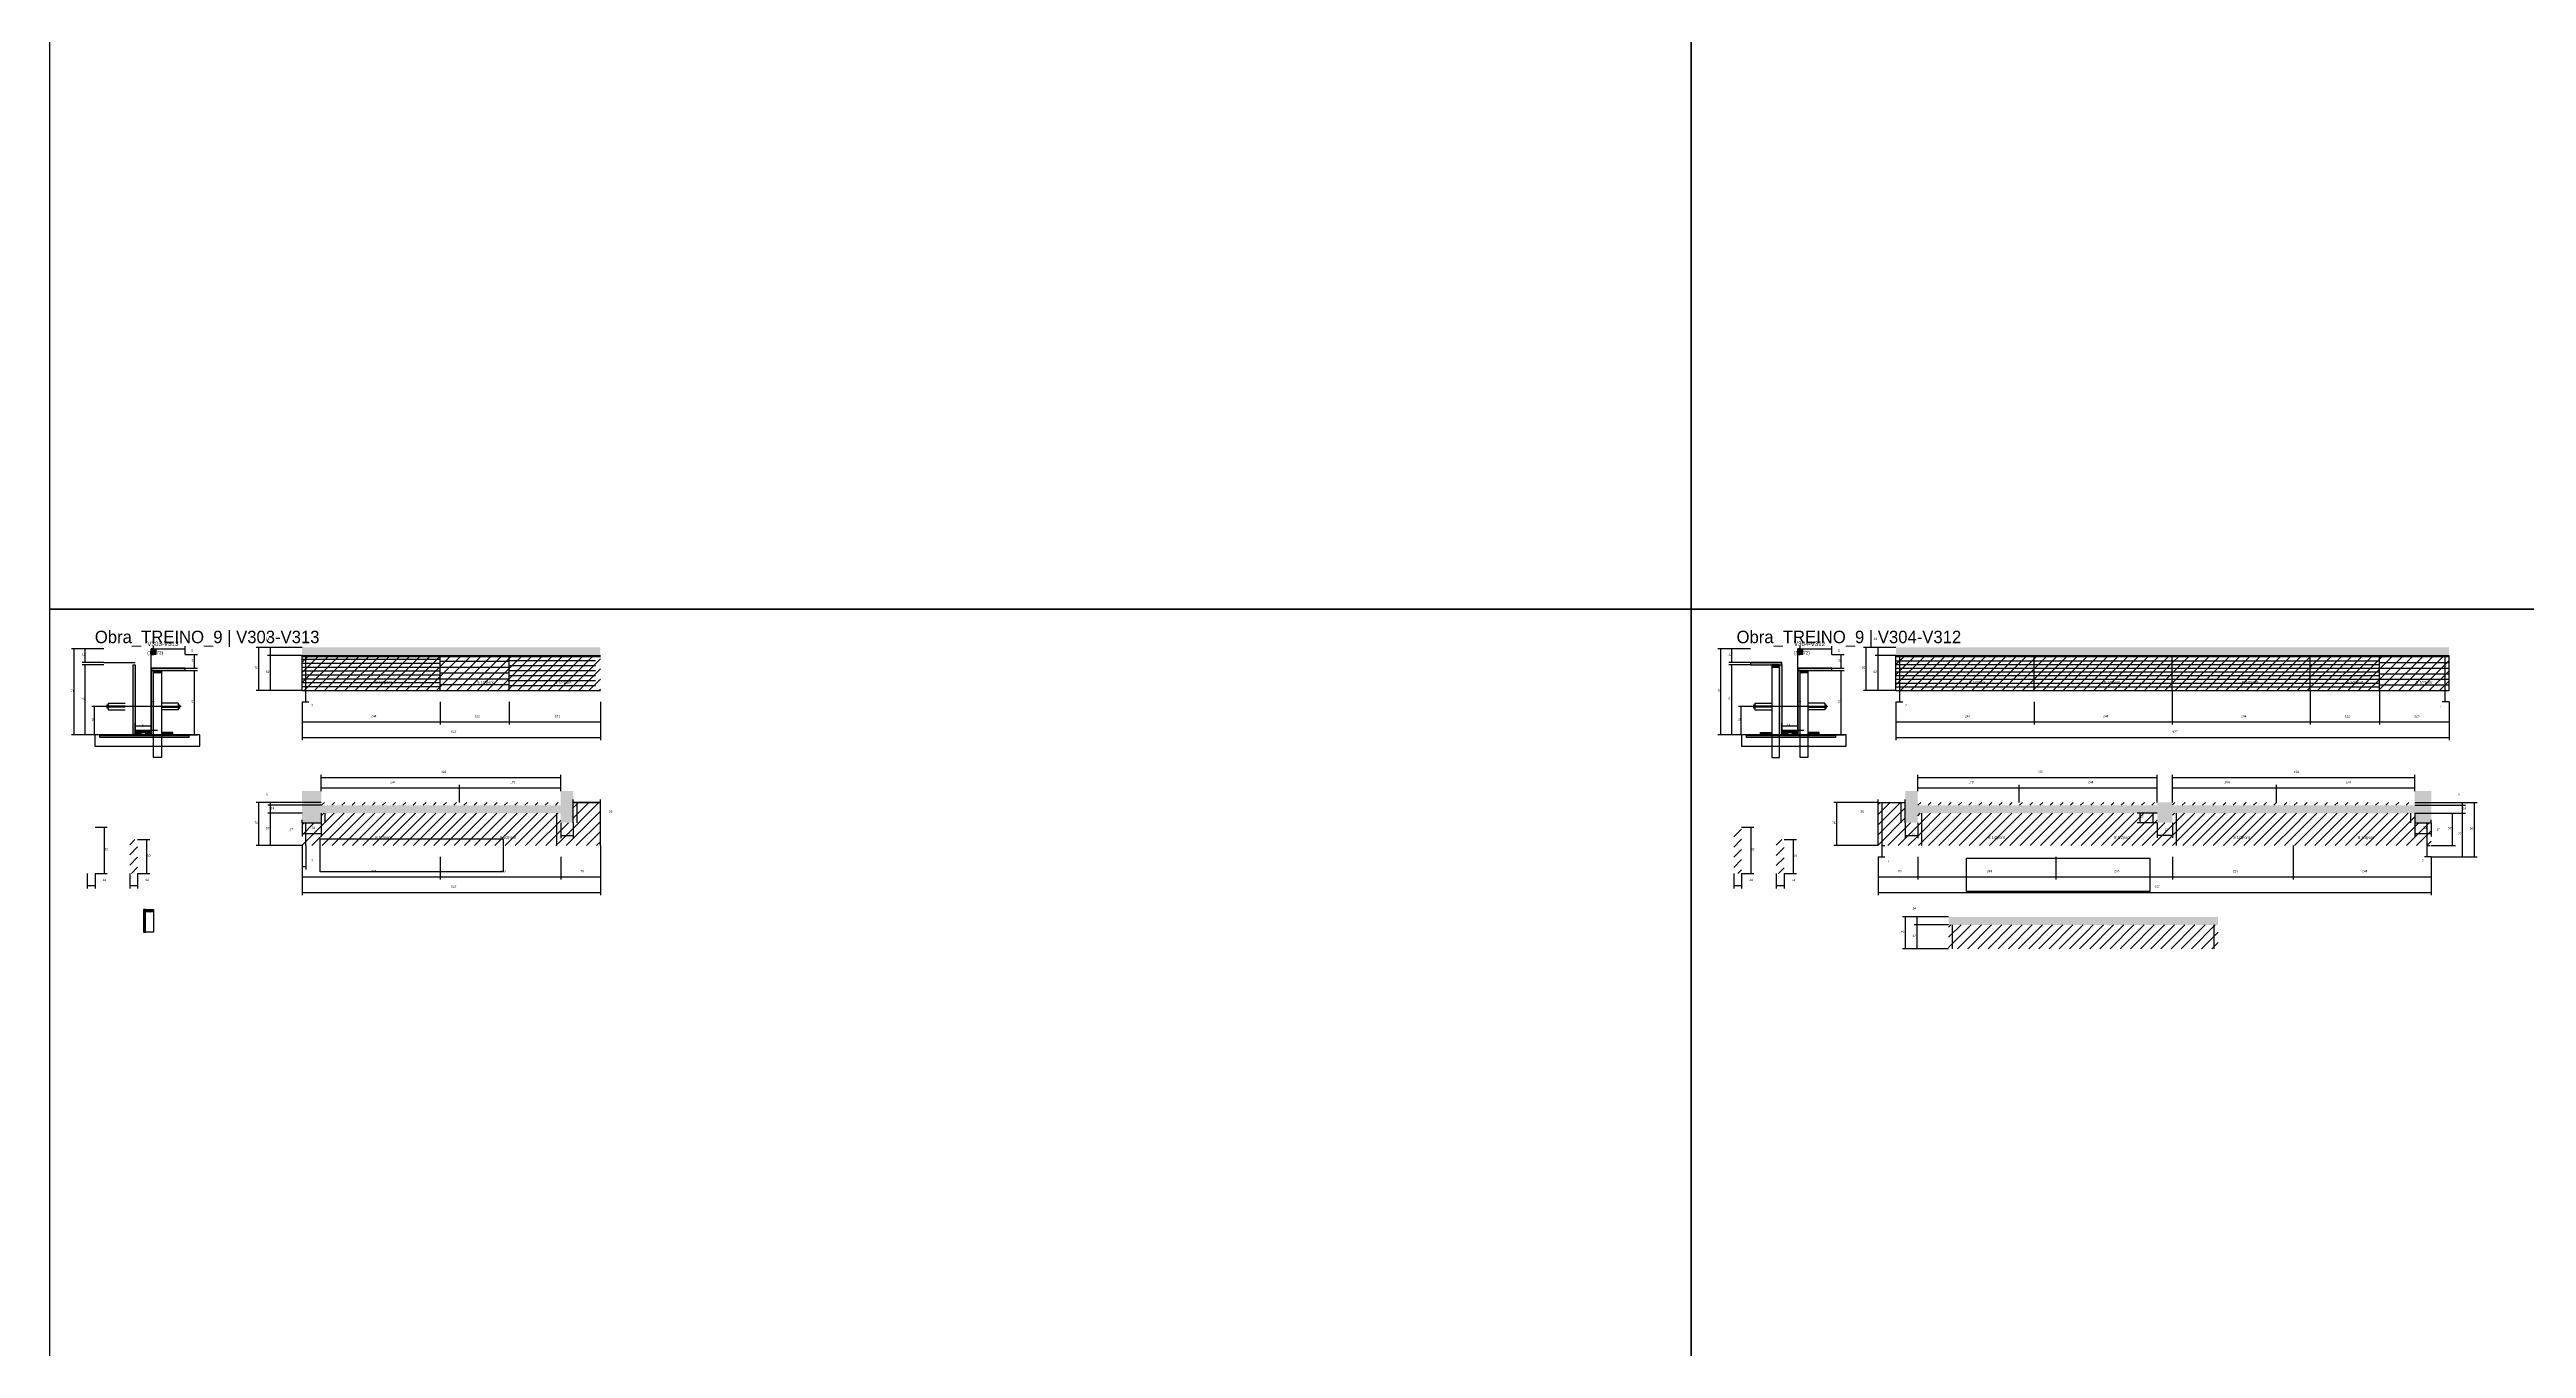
# Model space of a CAD drawing. Header units: metres. Extents: x -41 to 34840, y -36000 to 1848.
# Drawn here: x 0 to 4375, y -33706 to -31411 of the extents above; entities that cross this region are included whole.
import ezdxf

# ---------------------------------------------------------------- set-up
doc = ezdxf.new("R2010")
doc.units = ezdxf.units.M
for name, color, linetype in [('barrote', 126, 'Continuous'), ('CELL_BORDER', 8, 'Continuous'), ('COTA', 4, 'Continuous'), ('Cota Seção (2x)', 4, 'Continuous'), ('Hachura', 253, 'Continuous'), ('LABEL_ID', 3, 'Continuous'), ('Madeira', 126, 'Continuous'), ('NOMENCLATURA', 7, 'Continuous'), ('Painéis', 200, 'Continuous'), ('SARR_2.2x7', 40, 'Continuous'), ('SCO-___-LAJ', 4, 'Continuous'), ('TENSOR', 2, 'Continuous'), ('Texto Seção', 7, 'Continuous')]:
    doc.layers.add(name, color=color, linetype=linetype)

msp = doc.modelspace()

# ---------------------------------------------------------------- hatches: boundary and pattern name
at = {"layer": 'COTA'}
h = msp.add_hatch(dxfattribs=at)
h.set_pattern_fill('AR-CONC', scale=0.03)
h.paths.add_polyline_path([(446, -32467.5), (446, -32481.5), (973, -32481.5), (973, -32467.5)])
h = msp.add_hatch(dxfattribs=at)
h.set_pattern_fill('AR-CONC', scale=0.03)
h.paths.add_polyline_path([(3261.5, -32467.5), (3261.5, -32481.5), (4238.5, -32481.5), (4238.5, -32467.5)])
h = msp.add_hatch(dxfattribs=at)
h.set_pattern_fill('AR-CONC', scale=0.03)
h.paths.add_polyline_path([(480, -32777.3), (480, -32760.3), (903, -32760.3), (903, -32777.3), (925, -32777.3), (925, -32741.3), (925, -32721.3), (903, -32721.3), (903, -32741.3), (903, -32746.3), (480, -32746.3), (480, -32741.3), (480, -32721.3), (446, -32721.3), (446, -32777.3)])
h = msp.add_hatch(dxfattribs=at)
h.set_pattern_fill('AR-CONC', scale=0.03)
h.paths.add_polyline_path([(3723, -32777.3), (3750, -32777.3), (3750, -32760.3), (4178, -32760.3), (4178, -32777.3), (4207, -32777.3), (4207, -32721.3), (4178, -32721.3), (4178, -32741.3), (4178, -32746.3), (3750, -32746.3), (3750, -32741.3), (3723, -32741.3), (3723, -32746.3), (3300, -32746.3), (3300, -32741.3), (3300, -32721.3), (3278, -32721.3), (3278, -32741.3), (3278, -32777.3), (3300, -32777.3), (3300, -32760.3), (3723, -32760.3)])
h = msp.add_hatch(dxfattribs=at)
h.set_pattern_fill('AR-CONC', scale=0.03)
h.paths.add_polyline_path([(3354.6, -32943.6), (3354.6, -32957.6), (3830.6, -32957.6), (3830.6, -32943.6)])
at = {"layer": 'Hachura'}
h = msp.add_hatch(color=8, dxfattribs=at)
h.dxf.hatch_style = 1
h.paths.add_polyline_path([(147.5, -32498), (151.5, -32498), (151.5, -32498), (151.5, -32622), (151.5, -32622), (147.5, -32622), (147.5, -32622), (147.5, -32498)])
h = msp.add_hatch(color=8, dxfattribs=at)
h.dxf.hatch_style = 1
h.paths.add_polyline_path([(183.5, -32470), (179.5, -32470), (179.5, -32470), (179.5, -32480), (179.5, -32480), (183.5, -32480), (183.5, -32480), (183.5, -32470)])
h = msp.add_hatch(color=8, dxfattribs=at)
h.dxf.hatch_style = 1
h.paths.add_polyline_path([(239.5, -32508), (239.5, -32504), (239.5, -32504), (179.5, -32504), (179.5, -32504), (179.5, -32508), (179.5, -32508), (239.5, -32508)])
h = msp.add_hatch(color=8, dxfattribs=at)
h.dxf.hatch_style = 1
h.paths.add_polyline_path([(183.5, -32508), (179.5, -32508), (179.5, -32508), (179.5, -32622), (179.5, -32622), (183.5, -32622), (183.5, -32622), (183.5, -32508)])
h = msp.add_hatch(dxfattribs=at)
h.set_pattern_fill('ANSI31', scale=0.5)
h.paths.add_polyline_path([(187.9, -32480), (183.5, -32480), (183.5, -32480), (183.5, -32470), (183.5, -32470), (187.9, -32470), (187.9, -32470), (187.9, -32480)])
h = msp.add_hatch(dxfattribs=at)
h.set_pattern_fill('ANSI31', scale=0.5)
h.paths.add_polyline_path([(183.5, -32512.4), (183.5, -32508), (183.5, -32508), (197.5, -32508), (197.5, -32508), (197.5, -32512.4), (197.5, -32512.4), (183.5, -32512.4)])
h = msp.add_hatch(dxfattribs=at)
h.set_pattern_fill('ANSI31', scale=4)
h.paths.add_polyline_path([(690, -32543.5), (690, -32481.5), (446, -32481.5), (446, -32543.5)])
h = msp.add_hatch(dxfattribs=at)
h.set_pattern_fill('ANSI31', scale=4)
h.paths.add_polyline_path([(812, -32543.5), (812, -32481.5), (690, -32481.5), (690, -32543.5)])
h = msp.add_hatch(dxfattribs=at)
h.set_pattern_fill('ANSI31', scale=4)
h.paths.add_polyline_path([(973, -32543.5), (973, -32481.5), (812, -32481.5), (812, -32543.5)])
h = msp.add_hatch(color=8, dxfattribs=at)
h.dxf.hatch_style = 1
h.paths.add_polyline_path([(3060.1, -32498), (3060.1, -32494), (3060.1, -32494), (3004.5, -32494), (3004.5, -32494), (3004.5, -32498), (3004.5, -32498), (3060.1, -32498)])
h = msp.add_hatch(dxfattribs=at)
h.set_pattern_fill('ANSI31', scale=0.5)
h.paths.add_polyline_path([(3056.1, -32502.4), (3056.1, -32498), (3056.1, -32498), (3042.1, -32498), (3042.1, -32498), (3042.1, -32502.4), (3042.1, -32502.4), (3056.1, -32502.4)])
h = msp.add_hatch(color=8, dxfattribs=at)
h.dxf.hatch_style = 1
h.paths.add_polyline_path([(3056.1, -32498), (3060.1, -32498), (3060.1, -32498), (3060.1, -32622), (3060.1, -32622), (3056.1, -32622), (3056.1, -32622), (3056.1, -32498)])
h = msp.add_hatch(color=8, dxfattribs=at)
h.dxf.hatch_style = 1
h.paths.add_polyline_path([(3092.1, -32470), (3088.1, -32470), (3088.1, -32470), (3088.1, -32480), (3088.1, -32480), (3092.1, -32480), (3092.1, -32480), (3092.1, -32470)])
h = msp.add_hatch(color=8, dxfattribs=at)
h.dxf.hatch_style = 1
h.paths.add_polyline_path([(3148.1, -32508), (3148.1, -32504), (3148.1, -32504), (3088.1, -32504), (3088.1, -32504), (3088.1, -32508), (3088.1, -32508), (3148.1, -32508)])
h = msp.add_hatch(color=8, dxfattribs=at)
h.dxf.hatch_style = 1
h.paths.add_polyline_path([(3092.1, -32508), (3088.1, -32508), (3088.1, -32508), (3088.1, -32622), (3088.1, -32622), (3092.1, -32622), (3092.1, -32622), (3092.1, -32508)])
h = msp.add_hatch(dxfattribs=at)
h.set_pattern_fill('ANSI31', scale=0.5)
h.paths.add_polyline_path([(3096.5, -32480), (3092.1, -32480), (3092.1, -32480), (3092.1, -32470), (3092.1, -32470), (3096.5, -32470), (3096.5, -32470), (3096.5, -32480)])
h = msp.add_hatch(dxfattribs=at)
h.set_pattern_fill('ANSI31', scale=0.5)
h.paths.add_polyline_path([(3092.1, -32512.4), (3092.1, -32508), (3092.1, -32508), (3106.1, -32508), (3106.1, -32508), (3106.1, -32512.4), (3106.1, -32512.4), (3092.1, -32512.4)])
h = msp.add_hatch(dxfattribs=at)
h.set_pattern_fill('ANSI31', scale=4)
h.paths.add_polyline_path([(3505.5, -32481.5), (3261.5, -32481.5), (3261.5, -32543.5), (3505.5, -32543.5)])
h = msp.add_hatch(dxfattribs=at)
h.set_pattern_fill('ANSI31', scale=4)
h.paths.add_polyline_path([(3749.5, -32543.5), (3749.5, -32481.5), (3505.5, -32481.5), (3505.5, -32543.5)])
h = msp.add_hatch(dxfattribs=at)
h.set_pattern_fill('ANSI31', scale=4)
h.paths.add_polyline_path([(3993.5, -32543.5), (3993.5, -32481.5), (3749.5, -32481.5), (3749.5, -32543.5)])
h = msp.add_hatch(dxfattribs=at)
h.set_pattern_fill('ANSI31', scale=4)
h.paths.add_polyline_path([(3993.5, -32481.5), (3993.5, -32543.5), (4115.5, -32543.5), (4115.5, -32481.5)])
h = msp.add_hatch(dxfattribs=at)
h.set_pattern_fill('ANSI31', scale=4)
h.paths.add_polyline_path([(4115.5, -32543.5), (4238.5, -32543.5), (4238.5, -32481.5), (4115.5, -32481.5)])
h = msp.add_hatch(color=8, dxfattribs=at)
h.dxf.hatch_style = 1
h.paths.add_polyline_path([(179.5, -32617.6), (179.5, -32614), (179.5, -32614), (151.5, -32614), (151.5, -32614), (151.5, -32617.6), (151.5, -32617.6), (179.5, -32617.6)])
h = msp.add_hatch(dxfattribs=at)
h.set_pattern_fill('ANSI31', scale=0.5)
h.paths.add_polyline_path([(151.5, -32622), (151.5, -32617.6), (151.5, -32617.6), (161.5, -32617.6), (161.5, -32617.6), (161.5, -32622), (161.5, -32622), (151.5, -32622)])
h = msp.add_hatch(dxfattribs=at)
h.set_pattern_fill('ANSI31', scale=0.5)
h.paths.add_polyline_path([(179.5, -32622), (179.5, -32617.6), (179.5, -32617.6), (169.5, -32617.6), (169.5, -32617.6), (169.5, -32622), (169.5, -32622), (179.5, -32622)])
h = msp.add_hatch(dxfattribs=at)
h.set_pattern_fill('ANSI31', scale=0.5)
h.paths.add_polyline_path([(217.5, -32622), (217.5, -32617.6), (217.5, -32617.6), (197.5, -32617.6), (197.5, -32617.6), (197.5, -32622), (197.5, -32622), (217.5, -32622)])
h = msp.add_hatch(dxfattribs=at)
h.set_pattern_fill('ANSI31', scale=0.5)
h.paths.add_polyline_path([(3022.1, -32622), (3022.1, -32617.6), (3022.1, -32617.6), (3042.1, -32617.6), (3042.1, -32617.6), (3042.1, -32622), (3042.1, -32622), (3022.1, -32622)])
h = msp.add_hatch(color=8, dxfattribs=at)
h.dxf.hatch_style = 1
h.paths.add_polyline_path([(3088.1, -32617.6), (3088.1, -32614), (3088.1, -32614), (3060.1, -32614), (3060.1, -32614), (3060.1, -32617.6), (3060.1, -32617.6), (3088.1, -32617.6)])
h = msp.add_hatch(dxfattribs=at)
h.set_pattern_fill('ANSI31', scale=0.5)
h.paths.add_polyline_path([(3060.1, -32622), (3060.1, -32617.6), (3060.1, -32617.6), (3070.1, -32617.6), (3070.1, -32617.6), (3070.1, -32622), (3070.1, -32622), (3060.1, -32622)])
h = msp.add_hatch(dxfattribs=at)
h.set_pattern_fill('ANSI31', scale=0.5)
h.paths.add_polyline_path([(3088.1, -32622), (3088.1, -32617.6), (3088.1, -32617.6), (3078.1, -32617.6), (3078.1, -32617.6), (3078.1, -32622), (3078.1, -32622), (3088.1, -32622)])
h = msp.add_hatch(dxfattribs=at)
h.set_pattern_fill('ANSI31', scale=0.5)
h.paths.add_polyline_path([(3126.1, -32622), (3126.1, -32617.6), (3126.1, -32617.6), (3106.1, -32617.6), (3106.1, -32617.6), (3106.1, -32622), (3106.1, -32622), (3126.1, -32622)])
h = msp.add_hatch(dxfattribs=at)
h.set_pattern_fill('ANSI31', scale=4)
h.paths.add_polyline_path([(690, -32817.3), (690, -32760.3), (480, -32760.3), (480, -32777.3), (446, -32777.3), (446, -32817.3)])
h = msp.add_hatch(dxfattribs=at)
h.set_pattern_fill('ANSI31', scale=4)
h.paths.add_polyline_path([(724, -32746.3), (724, -32741.3), (480, -32741.3), (480, -32746.3)])
h = msp.add_hatch(dxfattribs=at)
h.set_pattern_fill('ANSI31', scale=4)
h.paths.add_polyline_path([(690, -32760.3), (690, -32817.3), (903, -32817.3), (903, -32777.3), (903, -32760.3)])
h = msp.add_hatch(dxfattribs=at)
h.set_pattern_fill('ANSI31', scale=4)
h.paths.add_polyline_path([(724, -32741.3), (724, -32746.3), (903, -32746.3), (903, -32741.3)])
h = msp.add_hatch(dxfattribs=at)
h.set_pattern_fill('ANSI31', scale=4)
h.paths.add_polyline_path([(973, -32741.3), (925, -32741.3), (925, -32777.3), (903, -32777.3), (903, -32817.3), (973, -32817.3)])
h = msp.add_hatch(dxfattribs=at)
h.set_pattern_fill('ANSI31', scale=4)
h.paths.add_polyline_path([(3230, -32741.3), (3230, -32817.3), (3300, -32817.3), (3300, -32777.3), (3278, -32777.3), (3278, -32741.3)])
h = msp.add_hatch(dxfattribs=at)
h.set_pattern_fill('ANSI31', scale=4)
h.paths.add_polyline_path([(3300, -32741.3), (3300, -32746.3), (3479, -32746.3), (3479, -32741.3)])
h = msp.add_hatch(dxfattribs=at)
h.set_pattern_fill('ANSI31', scale=4)
h.paths.add_polyline_path([(3544, -32817.3), (3544, -32760.3), (3300, -32760.3), (3300, -32777.3), (3300, -32817.3)])
h = msp.add_hatch(dxfattribs=at)
h.set_pattern_fill('ANSI31', scale=4)
h.paths.add_polyline_path([(3479, -32741.3), (3479, -32746.3), (3723, -32746.3), (3723, -32741.3)])
h = msp.add_hatch(dxfattribs=at)
h.set_pattern_fill('ANSI31', scale=4)
h.paths.add_polyline_path([(3750, -32817.3), (3750, -32777.3), (3723, -32777.3), (3723, -32760.3), (3544, -32760.3), (3544, -32817.3)])
h = msp.add_hatch(dxfattribs=at)
h.set_pattern_fill('ANSI31', scale=4)
h.paths.add_polyline_path([(3750, -32741.3), (3750, -32746.3), (3934, -32746.3), (3934, -32741.3)])
h = msp.add_hatch(dxfattribs=at)
h.set_pattern_fill('ANSI31', scale=4)
h.paths.add_polyline_path([(3750, -32760.3), (3750, -32817.3), (3963, -32817.3), (3963, -32760.3)])
h = msp.add_hatch(dxfattribs=at)
h.set_pattern_fill('ANSI31', scale=4)
h.paths.add_polyline_path([(3934, -32741.3), (3934, -32746.3), (4178, -32746.3), (4178, -32741.3)])
h = msp.add_hatch(dxfattribs=at)
h.set_pattern_fill('ANSI31', scale=4)
h.paths.add_polyline_path([(3963, -32760.3), (3963, -32817.3), (4207, -32817.3), (4207, -32777.3), (4178, -32777.3), (4178, -32760.3)])
h = msp.add_hatch(dxfattribs=at)
h.set_pattern_fill('ANSI31', scale=4)
h.paths.add_polyline_path([(155.6, -32806.9), (141.6, -32806.9), (141.6, -32866.9), (155.6, -32866.9)])
h = msp.add_hatch(dxfattribs=at)
h.set_pattern_fill('ANSI31', scale=4)
h.paths.add_polyline_path([(2989, -32784.9), (2975, -32784.9), (2975, -32866.9), (2989, -32866.9)])
h = msp.add_hatch(dxfattribs=at)
h.set_pattern_fill('ANSI31', scale=4)
h.paths.add_polyline_path([(3064.2, -32806.9), (3050.2, -32806.9), (3050.2, -32866.9), (3064.2, -32866.9)])
h = msp.add_hatch(color=8, dxfattribs=at)
h.dxf.hatch_style = 1
h.paths.add_polyline_path([(165.8, -32930.2), (169.8, -32930.2), (169.8, -32930.2), (169.8, -32970.2), (169.8, -32970.2), (165.8, -32970.2), (165.8, -32970.2), (165.8, -32930.2)])
h = msp.add_hatch(dxfattribs=at)
h.set_pattern_fill('ANSI31', scale=0.5)
h.paths.add_polyline_path([(169.8, -32934.6), (169.8, -32930.2), (169.8, -32930.2), (183.8, -32930.2), (183.8, -32930.2), (183.8, -32934.6), (183.8, -32934.6), (169.8, -32934.6)])
h = msp.add_hatch(dxfattribs=at)
h.set_pattern_fill('ANSI31', scale=4)
h.paths.add_polyline_path([(3598.6, -32957.6), (3354.6, -32957.6), (3354.6, -32999.6), (3598.6, -32999.6)])
h = msp.add_hatch(dxfattribs=at)
h.set_pattern_fill('ANSI31', scale=4)
h.paths.add_polyline_path([(3830.6, -32957.6), (3598.6, -32957.6), (3598.6, -32999.6), (3830.6, -32999.6)])

# ---------------------------------------------------------------- linework, layer by layer
for p, q in [((101.5, -32569), (101.5, -32575)), ((101.5, -32569), (103.5, -32569)), ((103.5, -32575), (101.5, -32575)), ((103.5, -32566), (103.5, -32578)), ((103.5, -32566), (133.5, -32566)), ((133.5, -32571), (103.5, -32571)), ((133.5, -32573), (103.5, -32573)), ((103.5, -32578), (133.5, -32578)), ((227.5, -32566), (197.5, -32566)), ((197.5, -32571), (227.5, -32571)), ((197.5, -32573), (227.5, -32573)), ((227.5, -32578), (197.5, -32578)), ((227.5, -32566), (227.5, -32578)), ((227.5, -32569), (229.5, -32569)), ((227.5, -32575), (229.5, -32575)), ((229.5, -32569), (229.5, -32575)), ((3010.1, -32569), (3010.1, -32575)), ((3010.1, -32569), (3012.1, -32569)), ((3012.1, -32575), (3010.1, -32575)), ((3012.1, -32566), (3012.1, -32578)), ((3012.1, -32566), (3042.1, -32566)), ((3042.1, -32571), (3012.1, -32571)), ((3042.1, -32573), (3012.1, -32573)), ((3012.1, -32578), (3042.1, -32578)), ((3136.1, -32566), (3106.1, -32566)), ((3106.1, -32571), (3136.1, -32571)), ((3106.1, -32573), (3136.1, -32573)), ((3136.1, -32578), (3106.1, -32578)), ((3136.1, -32566), (3136.1, -32578)), ((3136.1, -32569), (3138.1, -32569)), ((3136.1, -32575), (3138.1, -32575)), ((3138.1, -32569), (3138.1, -32575))]:
    msp.add_line(p, q)
at = {"layer": 'barrote'}
for points in [[(80, -32642), (265.2, -32642), (265.2, -32622), (80, -32622)], [(2988.6, -32642), (3173.8, -32642), (3173.8, -32622), (2988.6, -32622)]]:
    msp.add_lwpolyline(points, close=True, dxfattribs=at)
at = {"layer": 'CELL_BORDER'}
for points in [[(0, -32400), (2900, -32400), (2900, -30600), (0, -30600)], [(2900, -32400), (5800, -32400), (5800, -30600), (2900, -30600)], [(0, -34200), (2900, -34200), (2900, -32400), (0, -32400)], [(2900, -34200), (5800, -34200), (5800, -32400), (2900, -32400)]]:
    msp.add_lwpolyline(points, close=True, dxfattribs=at)
at = {"layer": 'COTA'}
for p, q in [((95.9, -32470), (38.5, -32470)), ((43.5, -32622), (43.5, -32470)), ((95.9, -32470), (57.8, -32470)), ((95.9, -32494), (57.8, -32494)), ((95.9, -32498), (57.8, -32498)), ((62.8, -32494), (62.8, -32470)), ((62.8, -32622), (62.8, -32498)), ((183.5, -32470), (183.5, -32465)), ((183.5, -32470), (239.5, -32470)), ((239.5, -32480), (239.5, -32465)), ((239.5, -32480), (261.3, -32480)), ((239.5, -32504), (261.3, -32504)), ((239.5, -32508), (261.3, -32508)), ((256.3, -32504), (256.3, -32480)), ((256.3, -32622), (256.3, -32508)), ((446, -32467.5), (364.7, -32467.5)), ((369.7, -32543.5), (369.7, -32467.5)), ((446, -32467.5), (385.3, -32467.5)), ((446, -32481.5), (385.3, -32481.5)), ((446, -32481.5), (385.3, -32481.5)), ((390.3, -32481.5), (390.3, -32467.5)), ((390.3, -32543.5), (390.3, -32481.5)), ((3004.5, -32470), (2947.1, -32470)), ((2952.1, -32622), (2952.1, -32470)), ((3004.5, -32470), (2966.4, -32470)), ((3004.5, -32494), (2966.4, -32494)), ((3004.5, -32498), (2966.4, -32498)), ((2971.4, -32494), (2971.4, -32470)), ((2971.4, -32622), (2971.4, -32498)), ((3092.1, -32470), (3092.1, -32465)), ((3092.1, -32470), (3148.1, -32470)), ((3148.1, -32480), (3148.1, -32465)), ((3148.1, -32480), (3169.9, -32480)), ((3148.1, -32504), (3169.9, -32504)), ((3148.1, -32508), (3169.9, -32508)), ((3164.9, -32504), (3164.9, -32480)), ((3164.9, -32622), (3164.9, -32508)), ((3261.5, -32467.5), (3204.2, -32467.5)), ((3209.2, -32543.5), (3209.2, -32467.5)), ((3261.5, -32467.5), (3224.9, -32467.5)), ((3261.5, -32481.5), (3224.9, -32481.5)), ((3261.5, -32481.5), (3224.9, -32481.5)), ((3229.9, -32481.5), (3229.9, -32467.5)), ((3229.9, -32543.5), (3229.9, -32481.5)), ((446, -32543.5), (364.7, -32543.5)), ((446, -32543.5), (385.3, -32543.5)), ((453, -32563.5), (453, -32543.5)), ((453, -32543.5), (458, -32543.5)), ((3261.5, -32543.5), (3204.2, -32543.5)), ((3261.5, -32543.5), (3224.9, -32543.5)), ((3268.5, -32563.5), (3268.5, -32543.5)), ((3268.5, -32543.5), (3273.5, -32543.5)), ((3749.5, -32543.5), (3749.5, -32603.7)), ((3993.5, -32543.5), (3993.5, -32603.7)), ((3993.5, -32543.5), (3993.5, -32603.7)), ((4115.5, -32543.5), (4115.5, -32603.7)), ((4231.5, -32563.5), (4231.5, -32543.5)), ((4231.5, -32543.5), (4236.5, -32543.5)), ((98.2, -32572), (74.6, -32572)), ((79.6, -32622), (79.6, -32572)), ((446, -32563.5), (446, -32603.7)), ((446, -32563.5), (446, -32631.4)), ((446, -32563.5), (458, -32563.5)), ((690, -32563.5), (690, -32603.7)), ((690, -32563.5), (690, -32603.7)), ((812, -32563.5), (812, -32603.7)), ((812, -32563.5), (812, -32603.7)), ((973, -32563.5), (973, -32603.7)), ((973, -32563.5), (973, -32631.4)), ((3006.8, -32572), (2983.2, -32572)), ((2988.2, -32622), (2988.2, -32572)), ((3261.5, -32563.5), (3261.5, -32603.7)), ((3261.5, -32563.5), (3261.5, -32631.4)), ((3261.5, -32563.5), (3273.5, -32563.5)), ((3505.5, -32563.5), (3505.5, -32603.7)), ((3505.5, -32563.5), (3505.5, -32603.7)), ((3749.5, -32563.5), (3749.5, -32603.7)), ((4115.5, -32563.5), (4115.5, -32603.7)), ((4238.5, -32563.5), (4226.5, -32563.5)), ((4238.5, -32563.5), (4238.5, -32603.7)), ((4238.5, -32563.5), (4238.5, -32631.4)), ((117.9, -32622), (38.5, -32622)), ((117.9, -32622), (57.8, -32622)), ((98.2, -32622), (74.6, -32622)), ((213.1, -32622), (261.3, -32622)), ((446, -32598.7), (690, -32598.7)), ((446, -32626.4), (973, -32626.4)), ((690, -32598.7), (812, -32598.7)), ((812, -32598.7), (973, -32598.7)), ((3026.5, -32622), (2947.1, -32622)), ((3026.5, -32622), (2966.4, -32622)), ((3006.8, -32622), (2983.2, -32622)), ((3121.7, -32622), (3169.9, -32622)), ((3261.5, -32598.7), (3505.5, -32598.7)), ((3261.5, -32626.4), (4238.5, -32626.4)), ((3505.5, -32598.7), (3749.5, -32598.7)), ((3749.5, -32598.7), (3993.5, -32598.7)), ((3993.5, -32598.7), (4115.5, -32598.7)), ((4115.5, -32598.7), (4238.5, -32598.7)), ((480, -32721.3), (480, -32692.3)), ((480, -32697.3), (903, -32697.3)), ((480, -32721.3), (480, -32710.3)), ((480, -32715.3), (724, -32715.3)), ((724, -32741.3), (724, -32710.3)), ((724, -32741.3), (724, -32710.3)), ((724, -32715.3), (903, -32715.3)), ((903, -32721.3), (903, -32692.3)), ((903, -32721.3), (903, -32710.3)), ((3300, -32721.3), (3300, -32692.3)), ((3300, -32697.3), (3723, -32697.3)), ((3300, -32721.3), (3300, -32710.3)), ((3300, -32715.3), (3479, -32715.3)), ((3479, -32741.3), (3479, -32710.3)), ((3479, -32741.3), (3479, -32710.3)), ((3479, -32715.3), (3723, -32715.3)), ((3723, -32741.3), (3723, -32692.3)), ((3723, -32741.3), (3723, -32710.3)), ((3750, -32741.3), (3750, -32692.3)), ((3750, -32697.3), (4178, -32697.3)), ((3750, -32741.3), (3750, -32710.3)), ((3750, -32715.3), (3934, -32715.3)), ((3934, -32741.3), (3934, -32710.3)), ((3934, -32741.3), (3934, -32710.3)), ((3934, -32715.3), (4178, -32715.3)), ((4178, -32721.3), (4178, -32692.3)), ((4178, -32721.3), (4178, -32710.3)), ((480, -32741.3), (364.7, -32741.3)), ((369.7, -32817.3), (369.7, -32741.3)), ((480, -32741.3), (385.4, -32741.3)), ((446, -32746.3), (385.4, -32746.3)), ((480, -32746.3), (385.4, -32746.3)), ((446, -32760.3), (385.4, -32760.3)), ((446, -32760.3), (385.4, -32760.3)), ((390.4, -32746.3), (390.4, -32741.3)), ((390.4, -32760.3), (390.4, -32746.3)), ((390.4, -32817.3), (390.4, -32760.3)), ((480, -32760.3), (480, -32782.3)), ((925, -32777.3), (925, -32736.3)), ((925, -32741.3), (973, -32741.3)), ((973, -32741.3), (973, -32736.3)), ((3230, -32741.3), (3152, -32741.3)), ((3157, -32817.3), (3157, -32741.3)), ((3230, -32741.3), (3230, -32736.3)), ((3230, -32741.3), (3278, -32741.3)), ((3278, -32777.3), (3278, -32736.3)), ((3723, -32760.3), (3687.7, -32760.3)), ((3692.7, -32777.3), (3692.7, -32760.3)), ((4178, -32741.3), (4288.3, -32741.3)), ((4178, -32741.3), (4267.6, -32741.3)), ((4178, -32746.3), (4267.6, -32746.3)), ((4178, -32760.3), (4178, -32782.3)), ((4178, -32760.3), (4249.8, -32760.3)), ((4207, -32746.3), (4267.6, -32746.3)), ((4207, -32760.3), (4267.6, -32760.3)), ((4207, -32760.3), (4267.6, -32760.3)), ((4244.8, -32817.3), (4244.8, -32760.3)), ((4262.6, -32746.3), (4262.6, -32741.3)), ((4262.6, -32760.3), (4262.6, -32746.3)), ((4262.6, -32837.3), (4262.6, -32760.3)), ((4283.3, -32837.3), (4283.3, -32741.3)), ((80.4, -32784.9), (102, -32784.9)), ((97, -32866.9), (97, -32784.9)), ((155.6, -32806.9), (177.1, -32806.9)), ((172.1, -32866.9), (172.1, -32806.9)), ((446, -32777.3), (446, -32772.3)), ((446, -32777.3), (446, -32801.3)), ((446, -32777.3), (480, -32777.3)), ((446, -32796.3), (480, -32796.3)), ((480, -32777.3), (480, -32801.3)), ((903, -32777.3), (903, -32804.7)), ((903, -32799.7), (925, -32799.7)), ((925, -32777.3), (925, -32804.7)), ((2989, -32784.9), (3010.6, -32784.9)), ((3005.6, -32866.9), (3005.6, -32784.9)), ((3064.2, -32806.9), (3085.7, -32806.9)), ((3080.7, -32866.9), (3080.7, -32806.9)), ((3278, -32777.3), (3278, -32804.7)), ((3278, -32799.7), (3300, -32799.7)), ((3300, -32777.3), (3300, -32804.7)), ((3723, -32777.3), (3687.7, -32777.3)), ((3723, -32777.3), (3723, -32803.9)), ((3723, -32798.9), (3750, -32798.9)), ((3750, -32777.3), (3750, -32803.9)), ((4178, -32777.3), (4178, -32801.3)), ((4178, -32777.3), (4207, -32777.3)), ((4178, -32796.3), (4207, -32796.3)), ((4207, -32777.3), (4207, -32772.3)), ((4207, -32777.3), (4207, -32801.3)), ((446, -32817.3), (364.7, -32817.3)), ((446, -32817.3), (385.4, -32817.3)), ((446, -32817.3), (446, -32905.2)), ((446, -32817.3), (446, -32859.5)), ((446, -32837.3), (446, -32877.5)), ((446, -32854.5), (453, -32854.5)), ((453, -32817.3), (453, -32859.5)), ((690, -32837.3), (690, -32877.5)), ((690, -32837.3), (690, -32877.5)), ((903, -32837.3), (903, -32877.5)), ((903, -32837.3), (903, -32877.5)), ((973, -32817.3), (973, -32905.2)), ((973, -32837.3), (973, -32877.5)), ((3230, -32817.3), (3152, -32817.3)), ((3230, -32837.3), (3230, -32877.5)), ((3230, -32837.3), (3230, -32905.2)), ((3230, -32837.3), (3242, -32837.3)), ((3237, -32837.3), (3237, -32817.3)), ((3237, -32817.3), (3242, -32817.3)), ((3300, -32837.3), (3300, -32877.5)), ((3300, -32837.3), (3300, -32877.5)), ((3544, -32837.3), (3544, -32877.5)), ((3544, -32837.3), (3544, -32877.5)), ((3750, -32837.3), (3750, -32877.5)), ((3750, -32837.3), (3750, -32877.5)), ((3963, -32817.3), (3963, -32877.5)), ((3963, -32837.3), (3963, -32877.5)), ((4207, -32837.3), (4195, -32837.3)), ((4200, -32837.3), (4200, -32817.3)), ((4200, -32817.3), (4205, -32817.3)), ((4207, -32817.3), (4249.8, -32817.3)), ((4207, -32837.3), (4207, -32877.5)), ((4207, -32837.3), (4288.3, -32837.3)), ((4207, -32837.3), (4267.6, -32837.3)), ((4207, -32837.3), (4207, -32905.2)), ((66.4, -32866.9), (66.4, -32893.2)), ((66.4, -32888.2), (80.4, -32888.2)), ((80.4, -32866.9), (102, -32866.9)), ((80.4, -32866.9), (80.4, -32893.2)), ((141.6, -32866.9), (141.6, -32893.2)), ((141.6, -32888.2), (155.6, -32888.2)), ((155.6, -32866.9), (177.1, -32866.9)), ((155.6, -32866.9), (155.6, -32893.2)), ((446, -32872.5), (690, -32872.5)), ((446, -32900.2), (973, -32900.2)), ((690, -32872.5), (903, -32872.5)), ((903, -32872.5), (973, -32872.5)), ((2975, -32866.9), (2975, -32893.2)), ((2975, -32888.2), (2989, -32888.2)), ((2989, -32866.9), (3010.6, -32866.9)), ((2989, -32866.9), (2989, -32893.2)), ((3050.2, -32866.9), (3050.2, -32893.2)), ((3050.2, -32888.2), (3064.2, -32888.2)), ((3064.2, -32866.9), (3085.7, -32866.9)), ((3064.2, -32866.9), (3064.2, -32893.2)), ((3230, -32872.5), (3300, -32872.5)), ((3230, -32900.2), (4207, -32900.2)), ((3300, -32872.5), (3544, -32872.5)), ((3544, -32872.5), (3750, -32872.5)), ((3750, -32872.5), (3963, -32872.5)), ((3963, -32872.5), (4207, -32872.5)), ((3354.6, -32943.6), (3273.3, -32943.6)), ((3278.3, -32999.6), (3278.3, -32943.6)), ((3354.6, -32943.6), (3293.9, -32943.6)), ((3298.9, -32957.6), (3298.9, -32943.6)), ((3354.6, -32957.6), (3293.9, -32957.6)), ((3354.6, -32957.6), (3293.9, -32957.6)), ((3298.9, -32999.6), (3298.9, -32957.6)), ((3354.6, -32999.6), (3273.3, -32999.6)), ((3354.6, -32999.6), (3293.9, -32999.6))]:
    msp.add_line(p, q, dxfattribs=at)
at = {"layer": 'Cota Seção (2x)'}
for p, q in [((179.5, -32614), (179.5, -32470)), ((179.5, -32470), (184.5, -32470)), ((3088.1, -32614), (3088.1, -32470)), ((3088.1, -32470), (3093.1, -32470)), ((151.5, -32622), (151.5, -32601)), ((151.5, -32606), (179.5, -32606)), ((190.5, -32614), (174.5, -32614)), ((179.5, -32622), (179.5, -32601)), ((3060.1, -32622), (3060.1, -32601)), ((3060.1, -32606), (3088.1, -32606)), ((3099.1, -32614), (3083.1, -32614)), ((3088.1, -32622), (3088.1, -32601))]:
    msp.add_line(p, q, dxfattribs=at)
at = {"layer": 'Madeira'}
for points in [[(187.9, -32480), (183.5, -32480), (183.5, -32470), (187.9, -32470)], [(183.5, -32512.4), (183.5, -32508), (197.5, -32508), (197.5, -32512.4)], [(183.5, -32508), (197.5, -32508), (197.5, -32662), (183.5, -32662)], [(3056.1, -32502.4), (3056.1, -32498), (3042.1, -32498), (3042.1, -32502.4)], [(3056.1, -32498), (3042.1, -32498), (3042.1, -32662), (3056.1, -32662)], [(3096.5, -32480), (3092.1, -32480), (3092.1, -32470), (3096.5, -32470)], [(3092.1, -32512.4), (3092.1, -32508), (3106.1, -32508), (3106.1, -32512.4)], [(3092.1, -32508), (3106.1, -32508), (3106.1, -32662), (3092.1, -32662)], [(80, -32642), (265.2, -32642), (265.2, -32622), (80, -32622)], [(151.5, -32622), (151.5, -32617.6), (161.5, -32617.6), (161.5, -32622)], [(179.5, -32622), (179.5, -32617.6), (169.5, -32617.6), (169.5, -32622)], [(217.5, -32622), (217.5, -32617.6), (197.5, -32617.6), (197.5, -32622)], [(2988.6, -32642), (3173.8, -32642), (3173.8, -32622), (2988.6, -32622)], [(3022.1, -32622), (3022.1, -32617.6), (3042.1, -32617.6), (3042.1, -32622)], [(3060.1, -32622), (3060.1, -32617.6), (3070.1, -32617.6), (3070.1, -32622)], [(3088.1, -32622), (3088.1, -32617.6), (3078.1, -32617.6), (3078.1, -32622)], [(3126.1, -32622), (3126.1, -32617.6), (3106.1, -32617.6), (3106.1, -32622)], [(169.8, -32934.6), (169.8, -32930.2), (183.8, -32930.2), (183.8, -32934.6)], [(169.8, -32930.2), (183.8, -32930.2), (183.8, -32970.2), (169.8, -32970.2)]]:
    msp.add_lwpolyline(points, close=True, dxfattribs=at)
at = {"layer": 'NOMENCLATURA'}
for points in [[(477.8, -32805.3), (801.2, -32805.3), (801.2, -32864), (477.8, -32864)], [(3386.4, -32839.9), (3709.8, -32839.9), (3709.8, -32898.6), (3386.4, -32898.6)]]:
    msp.add_lwpolyline(points, close=True, dxfattribs=at)
at = {"layer": 'Painéis'}
for p, q in [((95.9, -32494), (151.5, -32494)), ((179.5, -32504), (239.5, -32504)), ((446, -32481.5), (973, -32481.5)), ((446, -32543.5), (446, -32481.5)), ((690, -32543.5), (690, -32481.5)), ((812, -32543.5), (812, -32481.5)), ((3004.5, -32494), (3060.1, -32494)), ((3088.1, -32504), (3148.1, -32504)), ((3261.5, -32481.5), (4238.5, -32481.5)), ((3261.5, -32543.5), (3261.5, -32481.5)), ((3505.5, -32543.5), (3505.5, -32481.5)), ((3749.5, -32543.5), (3749.5, -32481.5)), ((3993.5, -32543.5), (3993.5, -32481.5)), ((4115.5, -32543.5), (4115.5, -32481.5)), ((4238.5, -32543.5), (4238.5, -32481.5)), ((446, -32543.5), (973, -32543.5)), ((3261.5, -32543.5), (4238.5, -32543.5))]:
    msp.add_line(p, q, dxfattribs=at)
for points in [[(147.5, -32498), (151.5, -32498), (151.5, -32622), (147.5, -32622)], [(183.5, -32470), (179.5, -32470), (179.5, -32480), (183.5, -32480)], [(239.5, -32508), (239.5, -32504), (179.5, -32504), (179.5, -32508)], [(183.5, -32508), (179.5, -32508), (179.5, -32622), (183.5, -32622)], [(3060.1, -32498), (3060.1, -32494), (3004.5, -32494), (3004.5, -32498)], [(3056.1, -32498), (3060.1, -32498), (3060.1, -32622), (3056.1, -32622)], [(3092.1, -32470), (3088.1, -32470), (3088.1, -32480), (3092.1, -32480)], [(3148.1, -32508), (3148.1, -32504), (3088.1, -32504), (3088.1, -32508)], [(3092.1, -32508), (3088.1, -32508), (3088.1, -32622), (3092.1, -32622)], [(179.5, -32617.6), (179.5, -32614), (151.5, -32614), (151.5, -32617.6)], [(3088.1, -32617.6), (3088.1, -32614), (3060.1, -32614), (3060.1, -32617.6)], [(169.8, -32930.2), (165.8, -32930.2), (165.8, -32970.2), (169.8, -32970.2)]]:
    msp.add_lwpolyline(points, close=True, dxfattribs=at)
for points in [[(973, -32817.3), (973, -32741.3), (925, -32741.3)], [(3230, -32817.3), (3230, -32741.3), (3278, -32741.3)]]:
    msp.add_lwpolyline(points, dxfattribs=at)
at = {"layer": 'SARR_2.2x7'}
for p, q in [((446, -32483.7), (690, -32483.7)), ((447, -32488.4), (689, -32488.4)), ((447, -32495.3), (689, -32495.3)), ((447, -32502.2), (689, -32502.2)), ((453, -32543.5), (453, -32481.5)), ((690, -32483.7), (812, -32483.7)), ((691, -32491.8), (811, -32491.8)), ((691, -32502.2), (811, -32502.2)), ((812, -32483.7), (973, -32483.7)), ((813, -32490.4), (964.2, -32490.4)), ((813, -32499.2), (964.2, -32499.2)), ((813, -32508.1), (964.2, -32508.1)), ((3261.5, -32483.7), (3505.5, -32483.7)), ((3262.5, -32491.1), (3504.6, -32491.1)), ((3262.5, -32497.6), (3504.6, -32497.6)), ((3262.5, -32504.2), (3504.6, -32504.2)), ((3268.5, -32543.5), (3268.5, -32481.5)), ((3505.5, -32483.7), (3749.5, -32483.7)), ((3506.6, -32491.1), (3748.6, -32491.1)), ((3506.6, -32497.6), (3748.6, -32497.6)), ((3506.6, -32504.2), (3748.6, -32504.2)), ((3749.5, -32483.7), (3993.5, -32483.7)), ((3750.6, -32491.1), (3992.6, -32491.1)), ((3750.6, -32497.6), (3992.6, -32497.6)), ((3750.6, -32504.2), (3992.6, -32504.2)), ((3993.5, -32483.7), (4115.5, -32483.7)), ((3994.6, -32491.1), (4114.6, -32491.1)), ((3994.6, -32497.6), (4114.6, -32497.6)), ((3994.6, -32504.2), (4114.6, -32504.2)), ((4115.5, -32483.7), (4238.5, -32483.7)), ((4116.6, -32494.3), (4237.6, -32494.3)), ((4116.6, -32504.2), (4237.6, -32504.2)), ((4231.5, -32563.5), (4231.5, -32481.5)), ((447, -32509.1), (689, -32509.1)), ((447, -32515.9), (689, -32515.9)), ((447, -32522.8), (689, -32522.8)), ((447, -32529.7), (689, -32529.7)), ((447, -32536.6), (689, -32536.6)), ((691, -32512.5), (811, -32512.5)), ((691, -32522.8), (811, -32522.8)), ((691, -32533.2), (811, -32533.2)), ((813, -32516.9), (964.2, -32516.9)), ((813, -32525.8), (964.2, -32525.8)), ((813, -32534.6), (964.2, -32534.6)), ((3262.5, -32510.7), (3504.6, -32510.7)), ((3262.5, -32517.3), (3504.6, -32517.3)), ((3262.5, -32523.8), (3504.6, -32523.8)), ((3262.5, -32530.4), (3504.6, -32530.4)), ((3262.5, -32536.9), (3504.6, -32536.9)), ((3506.6, -32510.7), (3748.6, -32510.7)), ((3506.6, -32517.3), (3748.6, -32517.3)), ((3506.6, -32523.8), (3748.6, -32523.8)), ((3506.6, -32530.4), (3748.6, -32530.4)), ((3506.6, -32536.9), (3748.6, -32536.9)), ((3750.6, -32510.7), (3992.6, -32510.7)), ((3750.6, -32517.3), (3992.6, -32517.3)), ((3750.6, -32523.8), (3992.6, -32523.8)), ((3750.6, -32530.4), (3992.6, -32530.4)), ((3750.6, -32536.9), (3992.6, -32536.9)), ((3994.6, -32510.7), (4114.6, -32510.7)), ((3994.6, -32517.3), (4114.6, -32517.3)), ((3994.6, -32523.8), (4114.6, -32523.8)), ((3994.6, -32530.4), (4114.6, -32530.4)), ((3994.6, -32536.9), (4114.6, -32536.9)), ((4116.6, -32514), (4237.6, -32514)), ((4116.6, -32523.8), (4237.6, -32523.8)), ((4116.6, -32533.7), (4237.6, -32533.7)), ((487, -32777.3), (487, -32760.3)), ((896, -32817.3), (896, -32760.3)), ((932, -32777.3), (932, -32741.3)), ((3237, -32817.3), (3237, -32741.3)), ((3271, -32777.3), (3271, -32741.3)), ((3307, -32817.3), (3307, -32760.3)), ((3716, -32777.3), (3716, -32760.3)), ((3757, -32817.3), (3757, -32760.3)), ((4171, -32777.3), (4171, -32760.3)), ((453, -32817.3), (453, -32777.3)), ((4200, -32817.3), (4200, -32777.3)), ((3361.6, -32999.6), (3361.6, -32957.6)), ((3823.6, -32999.6), (3823.6, -32957.6))]:
    msp.add_line(p, q, dxfattribs=at)
at = {"layer": 'SCO-___-LAJ'}
for points in [[(89, -32623.3), (246.3, -32623.3), (246.3, -32626.5), (89, -32626.5)], [(2997.6, -32623.3), (3154.9, -32623.3), (3154.9, -32626.5), (2997.6, -32626.5)]]:
    msp.add_lwpolyline(points, close=True, dxfattribs=at)
at = {"layer": 'TENSOR'}
for p, q in [((232.5, -32572), (98.2, -32572)), ((3141.1, -32572), (3006.8, -32572))]:
    msp.add_line(p, q, dxfattribs=at)

# ---------------------------------------------------------------- texts
at = {"layer": 'COTA'}
for s, p in [('14', (382.3, -32454.1)), ('14', (3221.9, -32454.1)), ('12', (57.3, -32482)), ('5', (250.8, -32475)), ('12', (250.8, -32492)), ('76', (361.7, -32505.5)), ('62', (382.3, -32512.5)), ('12', (2965.9, -32482)), ('5', (3159.4, -32475)), ('12', (3159.4, -32492)), ('76', (3201.2, -32505.5)), ('62', (3221.9, -32512.5)), ('76', (38, -32546)), ('76', (2946.6, -32546)), ('62', (57.3, -32560)), ('25', (74.1, -32597)), ('57', (250.8, -32565)), ('7', (462.3, -32572.7)), ('244', (568, -32590.7)), ('122', (751, -32590.7)), ('161', (892.5, -32590.7)), ('62', (2965.9, -32560)), ('25', (2982.7, -32597)), ('57', (3159.4, -32565)), ('7', (3277.8, -32572.7)), ('244', (3383.5, -32590.7)), ('244', (3627.5, -32590.7)), ('244', (3871.5, -32590.7)), ('122', (4054.5, -32590.7)), ('123', (4177, -32590.7)), ('7', (4222.2, -32573.6)), ('527', (709.5, -32618.4)), ('977', (3750, -32618.4)), ('5', (382.4, -32729)), ('244', (602, -32707.3)), ('423', (691.5, -32689.3)), ('179', (813.5, -32707.3)), ('179', (3389.5, -32707.3)), ('423', (3511.5, -32689.3)), ('244', (3601, -32707.3)), ('184', (3842, -32707.3)), ('428', (3964, -32689.3)), ('244', (4056, -32707.3)), ('5', (4254.6, -32729)), ('14', (390.4, -32753.3)), ('36', (988.2, -32759.3)), ('36', (3198.8, -32759.3)), ('17', (3692.7, -32768.8)), ('14', (4262.6, -32753.3)), ('76', (361.7, -32779.3)), ('57', (382.4, -32788.8)), ('17', (424, -32790.5)), ('34', (463, -32788.3)), ('22', (914, -32799.7)), ('76', (3149, -32779.3)), ('22', (3289, -32799.7)), ('27', (3736.5, -32790.9)), ('29', (4192.5, -32788.3)), ('17', (4216, -32790.5)), ('57', (4236.8, -32788.8)), ('77', (4254.6, -32798.8)), ('96', (4275.3, -32789.3)), ('82', (97, -32825.9)), ('60', (172.1, -32836.9)), ('7', (462.3, -32846.5)), ('82', (3005.6, -32825.9)), ('60', (3080.7, -32836.9)), ('7', (3246.3, -32847.4)), ('7', (4190.7, -32846.5)), ('14', (93.8, -32880.2)), ('14', (168.9, -32880.2)), ('244', (568, -32864.5)), ('527', (709.5, -32892.2)), ('213', (796.5, -32864.5)), ('70', (938, -32864.5)), ('14', (3002.4, -32880.2)), ('14', (3077.5, -32880.2)), ('70', (3265, -32864.5)), ('244', (3422, -32864.5)), ('206', (3647, -32864.5)), ('977', (3718.5, -32892.2)), ('213', (3856.5, -32864.5)), ('244', (4085, -32864.5)), ('14', (3290.9, -32930.2)), ('56', (3270.3, -32971.6)), ('42', (3290.9, -32978.6))]:
    msp.add_text(s, height=4, dxfattribs=at).set_placement(p)
at = {"layer": 'Cota Seção (2x)'}
for s, p in [('72', (179.5, -32566)), ('72', (3088.1, -32566)), ('14', (160.5, -32606)), ('14', (3069.1, -32606))]:
    msp.add_text(s, height=4, dxfattribs=at).set_placement(p)
at = {"layer": 'LABEL_ID'}
for s, p in [('Obra_TREINO_9 | V303-V313', (80, -32460)), ('Obra_TREINO_9 | V304-V312', (2980, -32460))]:
    msp.add_text(s, height=22, dxfattribs=at).set_placement(p)
at = {"layer": 'NOMENCLATURA'}
for s, p in [('8 1/2pont', (575.5, -32531.8)), ('5 1/2pont', (755.6, -32531.8)), ('6 1/2pont', (892.9, -32531.8)), ('8 1/2pont', (3391, -32531.8)), ('8 1/2pont', (3628.9, -32531.8)), ('8 1/2pont', (3872.9, -32531.8)), ('5 1/2pont', (4058, -32531.8)), ('5 1/2pont', (4180.1, -32531.8)), ('8 1/2pont', (575.5, -32805.6)), ('8 1/2pont', (795.3, -32805.6)), ('8 1/2pont', (3424.8, -32805.6)), ('8 1/2pont', (3647.2, -32805.6)), ('8 1/2pont', (3857.7, -32805.6)), ('8 1/2pont', (4077.5, -32805.6))]:
    msp.add_text(s, height=5, dxfattribs=at).set_placement(p)
at = {"layer": 'Texto Seção'}
for s, height, p in [('V303-V313', 8, (172.7, -32465)), ('V304-V312', 8, (3081.3, -32465)), ('(14x72)', 6, (172.7, -32480)), ('(14x72)', 6, (3081.3, -32480))]:
    msp.add_text(s, height=height, dxfattribs=at).set_placement(p)

doc.saveas('drawing.dxf')
